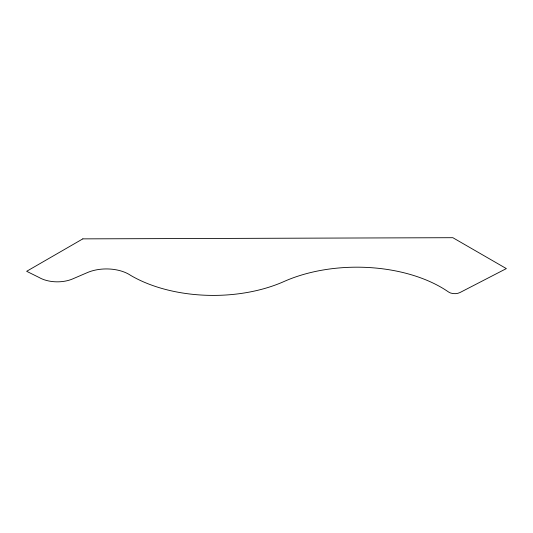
<?xml version="1.0" encoding="UTF-8"?>
<svg xmlns="http://www.w3.org/2000/svg" width="533" height="533" viewBox="0 0 533 533"><rect width="100%" height="100%" fill="white"/><g stroke="black" fill="none" stroke-linecap="round" stroke-linejoin="round"><path stroke-width="0.8" d="M82.835 238.864L26.65 271.304L39.162 277.506A25.764 14.877 0 0 0 72.735 278.886L87.385 272.583A31.86 18.395 0 0 1 130.645 275.374A115.901 66.918 0 0 0 284.449 281.324A119.299 68.877 0 0 1 448.606 292.031A7.955 4.59 0 0 0 460.026 292.517L506.35 268.592L452.843 237.698L82.835 238.864"/></g></svg>
